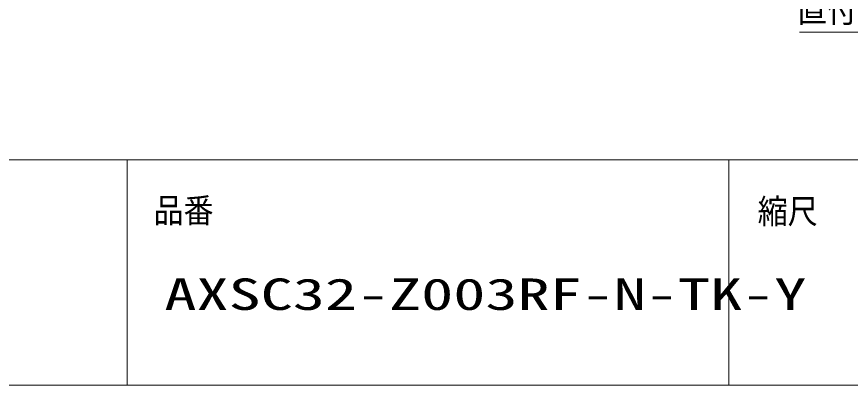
# Model space of a CAD drawing. Units: millimetres, scale not verified. Extents: x -6062 to 6062, y -3045 to 3045.
# Drawn here: x -835 to 274, y -2770 to -2280 of the extents above; entities that cross this region are included whole.
import ezdxf
from ezdxf.enums import TextEntityAlignment as Align

# ---------------------------------------------------------------- set-up
doc = ezdxf.new("R2010")
doc.units = ezdxf.units.MM
doc.header["$LTSCALE"] = 20
doc.layers.add('0-0_2寸法-3', color=7, linetype='Continuous', lineweight=9)
doc.layers.add('0-2_1図面枠', color=7, linetype='Continuous', lineweight=9)
doc.styles.add('ＭＳ ゴシック', font='')
doc.styles.get('ＭＳ ゴシック').set_extended_font_data('MS Gothic')

# ---------------------------------------------------------------- blocks, each defined once
blk = doc.blocks.new('グループ-121')
at = {"layer": '0-2_1図面枠'}
for p, q in [((-80000, -49400), (80000, -49400)), ((22000, -49400), (22000, -55400)), ((38000, -49400), (38000, -55400))]:
    blk.add_line(p, q, dxfattribs=at)
blk.add_lwpolyline([(-80000, 55400), (80000, 55400), (80000, -55400), (-80000, -55400)], close=True, dxfattribs=at)
blk = doc.blocks.new('図面枠')
at = {"layer": '0-2_1図面枠'}
blk.add_blockref('グループ-121', (0, 0), dxfattribs=at)
at = {"layer": '0-2_1図面枠', "style": 'ＭＳ ゴシック', "width": 0.9}
for s, p in [('品番', (22696.5, -51268.3)), ('縮尺', (38765.5, -51291.3))]:
    blk.add_text(s, height=650.9, dxfattribs=at).set_placement(p, align=Align.BOTTOM_LEFT)

msp = doc.modelspace()

# ---------------------------------------------------------------- linework, layer by layer
at = {"layer": '0-0_2寸法-3'}
msp.add_lwpolyline([(1054.68, -1992.75), (522.51, -2300), (206.5, -2300)], dxfattribs=at)

# ---------------------------------------------------------------- block references
at = {"layer": '0-2_1図面枠', "xscale": 0.05, "yscale": 0.05}
msp.add_blockref('図面枠', (-1787.5, 0), dxfattribs=at)

# ---------------------------------------------------------------- texts
at = {"layer": '0-0_2寸法-3', "style": 'ＭＳ ゴシック', "width": 0.9}
msp.add_text('直付け下ガイド', height=32.55, dxfattribs=at).set_placement((203.05, -2296.83), align=Align.BOTTOM_LEFT)
at = {"layer": '0-2_1図面枠', "style": 'ＭＳ ゴシック', "width": 1.5}
msp.add_text('AXSC32-Z003RF-N-TK-Y', height=41.84, dxfattribs=at).set_placement((-638.24, -2682.24), align=Align.BOTTOM_LEFT)

doc.saveas('drawing.dxf')
